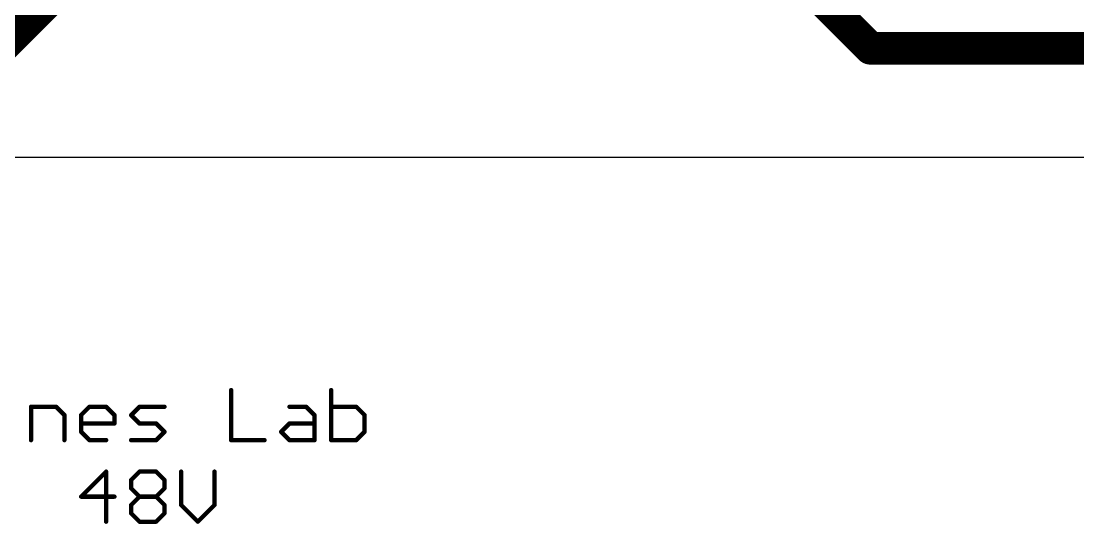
# Model space of a CAD drawing. Extents: x 0 to 88.9, y -10.5 to 54.6.
# Drawn here: x 34.12 to 58.82, y -8.57 to 3.17 of the extents above; entities that cross this region are included whole.
import ezdxf

# ---------------------------------------------------------------- set-up
doc = ezdxf.new("R2010")
doc.units = 0
for name, color, linetype in [('1', 22, 'CONTINUOUS'), ('16', 175, 'CONTINUOUS'), ('20', 7, 'CONTINUOUS'), ('44', 253, 'CONTINUOUS')]:
    doc.layers.add(name, color=color, linetype=linetype)

msp = doc.modelspace()

# ---------------------------------------------------------------- linework, layer by layer
at = {"layer": '1', "const_width": 0.762}
msp.add_lwpolyline([(33.655, 2.54), (34.925, 3.81)], dxfattribs=at)
at = {"layer": '16', "const_width": 0.762}
for points in [[(53.975, 2.54), (48.895, 7.62)], [(74.93, 2.54), (53.975, 2.54)]]:
    msp.add_lwpolyline(points, dxfattribs=at)
at = {"layer": '16', "const_width": 0.381}
for points in [[(53.975, 2.7305, 1), (53.975, 2.3495)], [(53.8403, 2.4053, 1), (54.1097, 2.6747)]]:
    msp.add_lwpolyline(points, format="xyb", dxfattribs=at)
at = {"layer": '20'}
msp.add_line((0, 0), (88.8875, 0), dxfattribs=at)
at = {"layer": '44', "const_width": 0.1016}
for points in [[(39.0307, -5.4473), (39.0307, -6.6167)], [(41.3695, -5.4473), (41.3695, -6.6167)], [(34.3531, -6.6167), (34.3531, -5.8371)], [(34.3531, -5.8371), (34.9378, -5.8371)], [(34.9378, -5.8371), (35.1327, -6.032)], [(35.5225, -6.032), (35.7174, -5.8371)], [(35.7174, -5.8371), (36.1072, -5.8371)], [(36.1072, -5.8371), (36.3021, -6.032)], [(36.6919, -6.032), (36.8868, -5.8371)], [(36.8868, -5.8371), (37.4715, -5.8371)], [(40.395, -5.8371), (40.7848, -5.8371)], [(40.7848, -5.8371), (40.9797, -6.032)], [(41.9542, -5.8371), (41.3695, -5.8371)], [(42.1491, -6.032), (41.9542, -5.8371)], [(35.1327, -6.032), (35.1327, -6.6167)], [(35.5225, -6.4218), (35.5225, -6.032)], [(36.3021, -6.032), (36.3021, -6.2269)], [(36.8868, -6.2269), (36.6919, -6.032)], [(40.9797, -6.032), (40.9797, -6.6167)], [(42.1491, -6.4218), (42.1491, -6.032)], [(36.3021, -6.2269), (35.5225, -6.2269)], [(35.7174, -6.6167), (35.5225, -6.4218)], [(37.2766, -6.2269), (36.8868, -6.2269)], [(37.4715, -6.4218), (37.2766, -6.2269)], [(37.2766, -6.6167), (37.4715, -6.4218)], [(40.2001, -6.4218), (40.395, -6.2269)], [(40.395, -6.6167), (40.2001, -6.4218)], [(40.395, -6.2269), (40.9797, -6.2269)], [(41.9542, -6.6167), (42.1491, -6.4218)], [(36.1072, -6.6167), (35.7174, -6.6167)], [(36.6919, -6.6167), (37.2766, -6.6167)], [(39.0307, -6.6167), (39.8103, -6.6167)], [(40.9797, -6.6167), (40.395, -6.6167)], [(41.3695, -6.6167), (41.9542, -6.6167)], [(36.1072, -7.3523), (35.5225, -7.937)], [(36.1072, -8.5217), (36.1072, -7.3523)], [(36.6919, -7.5472), (36.8868, -7.3523)], [(36.8868, -7.3523), (37.2766, -7.3523)], [(37.2766, -7.3523), (37.4715, -7.5472)], [(37.8613, -7.3523), (37.8613, -8.1319)], [(38.6409, -8.1319), (38.6409, -7.3523)], [(36.6919, -7.7421), (36.6919, -7.5472)], [(37.4715, -7.5472), (37.4715, -7.7421)], [(35.5225, -7.937), (36.3021, -7.937)], [(36.8868, -7.937), (36.6919, -7.7421)], [(36.6919, -8.1319), (36.8868, -7.937)], [(36.8868, -7.937), (37.2766, -7.937)], [(37.4715, -7.7421), (37.2766, -7.937)], [(37.2766, -7.937), (37.4715, -8.1319)], [(36.6919, -8.3268), (36.6919, -8.1319)], [(37.4715, -8.1319), (37.4715, -8.3268)], [(37.8613, -8.1319), (38.2511, -8.5217)], [(38.2511, -8.5217), (38.6409, -8.1319)], [(36.8868, -8.5217), (36.6919, -8.3268)], [(37.4715, -8.3268), (37.2766, -8.5217)], [(37.2766, -8.5217), (36.8868, -8.5217)]]:
    msp.add_lwpolyline(points, dxfattribs=at)
at = {"layer": '44', "const_width": 0.0508}
for points in [[(39.0561, -5.4473, 1), (39.0053, -5.4473)], [(41.3949, -5.4473, 1), (41.3441, -5.4473)], [(34.3785, -5.8371, 1), (34.3277, -5.8371)], [(34.3531, -5.8117, 1), (34.3531, -5.8625)], [(34.9558, -5.8191, 1), (34.9198, -5.8551)], [(34.9378, -5.8625, 1), (34.9378, -5.8117)], [(35.7174, -5.8117, 1), (35.7174, -5.8625)], [(35.7354, -5.8551, 1), (35.6994, -5.8191)], [(36.1252, -5.8191, 1), (36.0892, -5.8551)], [(36.1072, -5.8625, 1), (36.1072, -5.8117)], [(36.8868, -5.8117, 1), (36.8868, -5.8625)], [(36.9048, -5.8551, 1), (36.8688, -5.8191)], [(37.4715, -5.8625, 1), (37.4715, -5.8117)], [(40.395, -5.8117, 1), (40.395, -5.8625)], [(40.8027, -5.8191, 1), (40.7668, -5.8551)], [(40.7848, -5.8625, 1), (40.7848, -5.8117)], [(41.3695, -5.8117, 1), (41.3695, -5.8625)], [(41.9721, -5.8191, 1), (41.9362, -5.8551)], [(41.9542, -5.8625, 1), (41.9542, -5.8117)], [(35.1581, -6.032, 1), (35.1073, -6.032)], [(35.1147, -6.05, 1), (35.1507, -6.014)], [(35.5045, -6.014, 1), (35.5405, -6.05)], [(35.5479, -6.032, 1), (35.4971, -6.032)], [(36.3275, -6.032, 1), (36.2767, -6.032)], [(36.2841, -6.05, 1), (36.3201, -6.014)], [(36.7099, -6.014, 1), (36.6739, -6.05)], [(36.6739, -6.014, 1), (36.7099, -6.05)], [(41.0051, -6.032, 1), (40.9543, -6.032)], [(40.9617, -6.05, 1), (40.9976, -6.014)], [(42.1745, -6.032, 1), (42.1237, -6.032)], [(42.1311, -6.05, 1), (42.167, -6.014)], [(35.5405, -6.4038, 1), (35.5045, -6.4398)], [(35.5225, -6.2015, 1), (35.5225, -6.2523)], [(35.4971, -6.4218, 1), (35.5479, -6.4218)], [(36.2767, -6.2269, 1), (36.3275, -6.2269)], [(36.3021, -6.2523, 1), (36.3021, -6.2015)], [(36.8868, -6.2015, 1), (36.8868, -6.2523)], [(36.8688, -6.2449, 1), (36.9048, -6.2089)], [(37.2946, -6.2089, 1), (37.2586, -6.2449)], [(37.2766, -6.2523, 1), (37.2766, -6.2015)], [(37.4895, -6.4398, 1), (37.4535, -6.4038)], [(37.4535, -6.4398, 1), (37.4895, -6.4038)], [(40.218, -6.4038, 1), (40.1821, -6.4398)], [(40.1821, -6.4038, 1), (40.218, -6.4398)], [(40.395, -6.2015, 1), (40.395, -6.2523)], [(40.4129, -6.2449, 1), (40.377, -6.2089)], [(40.9797, -6.2523, 1), (40.9797, -6.2015)], [(42.1237, -6.4218, 1), (42.1745, -6.4218)], [(42.167, -6.4398, 1), (42.1311, -6.4038)], [(34.3277, -6.6167, 1), (34.3785, -6.6167)], [(35.1073, -6.6167, 1), (35.1581, -6.6167)], [(35.7174, -6.5913, 1), (35.7174, -6.6421)], [(35.6994, -6.6347, 1), (35.7354, -6.5987)], [(36.1072, -6.6421, 1), (36.1072, -6.5913)], [(36.6919, -6.5913, 1), (36.6919, -6.6421)], [(37.2586, -6.5987, 1), (37.2946, -6.6347)], [(37.2766, -6.6421, 1), (37.2766, -6.5913)], [(39.0307, -6.5913, 1), (39.0307, -6.6421)], [(39.0053, -6.6167, 1), (39.0561, -6.6167)], [(39.8103, -6.6421, 1), (39.8103, -6.5913)], [(40.395, -6.5913, 1), (40.395, -6.6421)], [(40.377, -6.6347, 1), (40.4129, -6.5987)], [(40.9543, -6.6167, 1), (41.0051, -6.6167)], [(40.9797, -6.6421, 1), (40.9797, -6.5913)], [(41.3695, -6.5913, 1), (41.3695, -6.6421)], [(41.3441, -6.6167, 1), (41.3949, -6.6167)], [(41.9362, -6.5987, 1), (41.9721, -6.6347)], [(41.9542, -6.6421, 1), (41.9542, -6.5913)], [(36.1326, -7.3523, 1), (36.0818, -7.3523)], [(36.1252, -7.3703, 1), (36.0892, -7.3343)], [(36.8868, -7.3269, 1), (36.8868, -7.3777)], [(36.9047, -7.3703, 1), (36.8688, -7.3343)], [(37.2945, -7.3343, 1), (37.2586, -7.3703)], [(37.2766, -7.3777, 1), (37.2766, -7.3269)], [(37.8867, -7.3523, 1), (37.8359, -7.3523)], [(38.6663, -7.3523, 1), (38.6155, -7.3523)], [(36.6739, -7.5292, 1), (36.7099, -7.5652)], [(36.7173, -7.5472, 1), (36.6665, -7.5472)], [(37.4969, -7.5472, 1), (37.4461, -7.5472)], [(37.4535, -7.5652, 1), (37.4894, -7.5292)], [(35.5045, -7.919, 1), (35.5405, -7.955)], [(35.5225, -7.9116, 1), (35.5225, -7.9624)], [(36.3021, -7.9624, 1), (36.3021, -7.9116)], [(36.7099, -7.7241, 1), (36.6739, -7.7601)], [(36.6665, -7.7421, 1), (36.7173, -7.7421)], [(36.8868, -7.9116, 1), (36.8868, -7.9624)], [(36.9047, -7.955, 1), (36.8688, -7.919)], [(36.8688, -7.955, 1), (36.9047, -7.919)], [(37.2945, -7.919, 1), (37.2586, -7.955)], [(37.2586, -7.919, 1), (37.2945, -7.955)], [(37.2766, -7.9624, 1), (37.2766, -7.9116)], [(37.4461, -7.7421, 1), (37.4969, -7.7421)], [(37.4894, -7.7601, 1), (37.4535, -7.7241)], [(36.6739, -8.1139, 1), (36.7099, -8.1499)], [(36.7173, -8.1319, 1), (36.6665, -8.1319)], [(37.4969, -8.1319, 1), (37.4461, -8.1319)], [(37.4535, -8.1499, 1), (37.4894, -8.1139)], [(37.8792, -8.1139, 1), (37.8433, -8.1499)], [(37.8359, -8.1319, 1), (37.8867, -8.1319)], [(38.6155, -8.1319, 1), (38.6663, -8.1319)], [(38.6588, -8.1499, 1), (38.6229, -8.1139)], [(36.7099, -8.3088, 1), (36.6739, -8.3448)], [(36.6665, -8.3268, 1), (36.7173, -8.3268)], [(37.4461, -8.3268, 1), (37.4969, -8.3268)], [(37.4894, -8.3448, 1), (37.4535, -8.3088)], [(36.0818, -8.5217, 1), (36.1326, -8.5217)], [(36.8868, -8.4963, 1), (36.8868, -8.5471)], [(36.8688, -8.5397, 1), (36.9047, -8.5037)], [(37.2586, -8.5037, 1), (37.2945, -8.5397)], [(37.2766, -8.5471, 1), (37.2766, -8.4963)], [(38.2331, -8.5037, 1), (38.269, -8.5397)], [(38.2331, -8.5397, 1), (38.269, -8.5037)]]:
    msp.add_lwpolyline(points, format="xyb", dxfattribs=at)

doc.saveas('drawing.dxf')
